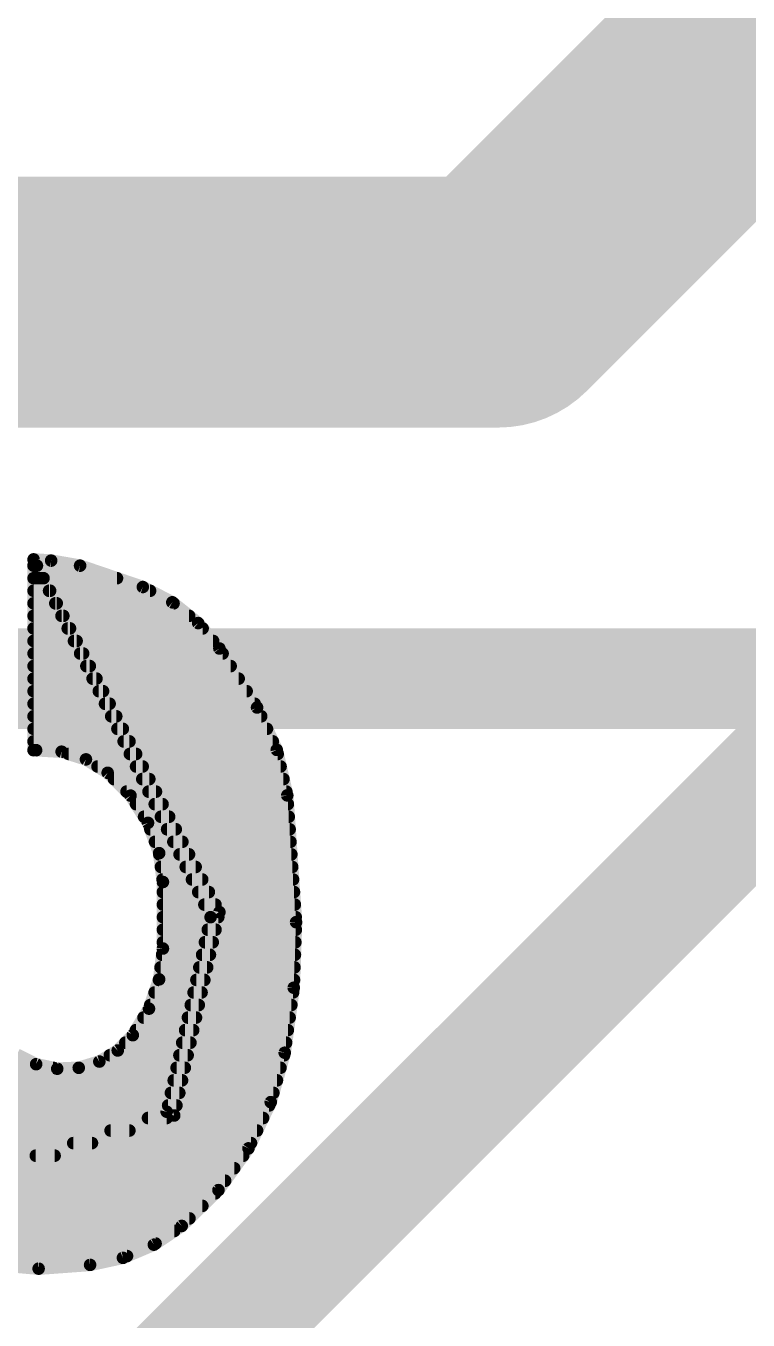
# Model space of a CAD drawing. Extents: x -20 to 87, y -17 to 53.
# Drawn here: x 8.443 to 9.903, y 20.292 to 22.911 of the extents above; entities that cross this region are included whole.
import ezdxf

# ---------------------------------------------------------------- set-up
doc = ezdxf.new("R2010")
doc.units = 0
for name, color, linetype in [('1', 12, 'CONTINUOUS'), ('21', 41, 'CONTINUOUS'), ('22', 40, 'CONTINUOUS')]:
    doc.layers.add(name, color=color, linetype=linetype)

msp = doc.modelspace()

# ---------------------------------------------------------------- linework, layer by layer
at = {"layer": '1'}
for points, const_width in [([(9.398, 22.352), (12.192, 25.146)], 0.508), ([(7.82, 19.25), (11.43, 22.86)], 0.254), ([(6.858, 22.352), (9.398, 22.352)], 0.508)]:
    msp.add_lwpolyline(points, dxfattribs=dict(at, const_width=const_width))
at = {"layer": '1', "const_width": 0.254}
for points in [[(9.398, 22.225, 1), (9.398, 22.479)], [(9.3082, 22.4418, 1), (9.4878, 22.2622)]]:
    msp.add_lwpolyline(points, format="xyb", dxfattribs=at)
at = {"layer": '21', "const_width": 0.2032}
msp.add_lwpolyline([(4.41, 21.59), (16.51, 21.59)], dxfattribs=at)
at = {"layer": '22', "const_width": 0.0254}
for points in [[(8.4582, 21.8313), (8.4938, 21.8288)], [(8.8163, 21.1074), (8.4582, 21.8313)], [(8.4582, 21.4452), (8.4582, 21.8313)], [(8.4582, 21.8313), (8.8341, 21.1176)], [(8.4938, 21.8288), (8.5522, 21.8186)], [(8.4582, 21.8186), (8.4649, 21.8186)], [(8.4645, 21.8186), (8.5522, 21.8186)], [(8.5522, 21.8186), (8.6792, 21.7754)], [(8.4582, 21.7932), (8.4783, 21.7932)], [(8.4771, 21.7932), (8.6269, 21.7932)], [(8.6792, 21.7754), (8.7387, 21.7445)], [(8.4582, 21.7678), (8.4916, 21.7678)], [(8.4896, 21.7678), (8.6938, 21.7678)], [(8.4582, 21.7424), (8.505, 21.7424)], [(8.5022, 21.7424), (8.7413, 21.7424)], [(8.7387, 21.7445), (8.7911, 21.7025)], [(8.4582, 21.717), (8.5184, 21.717)], [(8.5147, 21.717), (8.7729, 21.717)], [(8.7911, 21.7025), (8.8341, 21.651)], [(8.4582, 21.6916), (8.5318, 21.6916)], [(8.5273, 21.6916), (8.8001, 21.6916)], [(8.4582, 21.6662), (8.5452, 21.6662)], [(8.5399, 21.6662), (8.8214, 21.6662)], [(8.8341, 21.651), (8.9103, 21.5316)], [(8.4582, 21.6408), (8.5585, 21.6408)], [(8.5524, 21.6408), (8.8406, 21.6408)], [(8.4582, 21.6154), (8.5719, 21.6154)], [(8.565, 21.6154), (8.8568, 21.6154)], [(8.4582, 21.59), (8.5853, 21.59)], [(8.5776, 21.59), (8.873, 21.59)], [(8.4582, 21.5646), (8.5987, 21.5646)], [(8.4582, 21.5392), (8.612, 21.5392)], [(8.5901, 21.5646), (8.8892, 21.5646)], [(8.6027, 21.5392), (8.9054, 21.5392)], [(8.4582, 21.5138), (8.6254, 21.5138)], [(8.6153, 21.5138), (8.9186, 21.5138)], [(8.9103, 21.5316), (8.9501, 21.4459)], [(8.4582, 21.4884), (8.6388, 21.4884)], [(8.6278, 21.4884), (8.9303, 21.4884)], [(8.4582, 21.463), (8.6522, 21.463)], [(8.6404, 21.463), (8.9421, 21.463)], [(8.4633, 21.4452), (8.4582, 21.4452)], [(8.5149, 21.4422), (8.4633, 21.4452)], [(8.5641, 21.4266), (8.5149, 21.4422)], [(8.5294, 21.4376), (8.6656, 21.4376)], [(8.653, 21.4376), (8.952, 21.4376)], [(8.9501, 21.4459), (8.9713, 21.3538)], [(8.6081, 21.3995), (8.5641, 21.4266)], [(8.5875, 21.4122), (8.6789, 21.4122)], [(8.6655, 21.4122), (8.9578, 21.4122)], [(8.6544, 21.3533), (8.6081, 21.3995)], [(8.6208, 21.3868), (8.6923, 21.3868)], [(8.6781, 21.3868), (8.9637, 21.3868)], [(8.6463, 21.3614), (8.7057, 21.3614)], [(8.6907, 21.3614), (8.9695, 21.3614)], [(8.6896, 21.2982), (8.6544, 21.3533)], [(8.6654, 21.336), (8.7191, 21.336)], [(8.7032, 21.336), (8.9725, 21.336)], [(8.9713, 21.3538), (8.9891, 21.0972)], [(8.6817, 21.3106), (8.7324, 21.3106)], [(8.7158, 21.3106), (8.9743, 21.3106)], [(8.7122, 21.2369), (8.6896, 21.2982)], [(8.6944, 21.2852), (8.7458, 21.2852)], [(8.7283, 21.2852), (8.9761, 21.2852)], [(8.7038, 21.2598), (8.7592, 21.2598)], [(8.7409, 21.2598), (8.9778, 21.2598)], [(8.7198, 21.1785), (8.7122, 21.2369)], [(8.7125, 21.2344), (8.7726, 21.2344)], [(8.7535, 21.2344), (8.9796, 21.2344)], [(8.7158, 21.209), (8.786, 21.209)], [(8.766, 21.209), (8.9813, 21.209)], [(8.7191, 21.1836), (8.7993, 21.1836)], [(8.7198, 21.0439), (8.7198, 21.1785)], [(8.7786, 21.1836), (8.9831, 21.1836)], [(8.7198, 21.1582), (8.8127, 21.1582)], [(8.7912, 21.1582), (8.9849, 21.1582)], [(8.7198, 21.1328), (8.8261, 21.1328)], [(8.8037, 21.1328), (8.9866, 21.1328)], [(8.7198, 21.1074), (8.8318, 21.1074)], [(8.7274, 20.7137), (8.8163, 21.1074)], [(8.8341, 21.1176), (8.7427, 20.7061)], [(8.8163, 21.1074), (8.9884, 21.1074)], [(8.9891, 21.0972), (8.9844, 20.9646)], [(8.7198, 21.082), (8.8262, 21.082)], [(8.8106, 21.082), (8.9886, 21.082)], [(8.7122, 20.9816), (8.7198, 21.0439)], [(8.7198, 21.0566), (8.8206, 21.0566)], [(8.8048, 21.0566), (8.9877, 21.0566)], [(8.7182, 21.0312), (8.8149, 21.0312)], [(8.7991, 21.0312), (8.9868, 21.0312)], [(8.7151, 21.0058), (8.8093, 21.0058)], [(8.7934, 21.0058), (8.9859, 21.0058)], [(8.6916, 20.9222), (8.7122, 20.9816)], [(8.7118, 20.9804), (8.8036, 20.9804)], [(8.7876, 20.9804), (8.985, 20.9804)], [(8.9844, 20.9646), (8.9662, 20.8331)], [(8.703, 20.955), (8.798, 20.955)], [(8.7819, 20.955), (8.9831, 20.955)], [(8.6589, 20.8686), (8.6916, 20.9222)], [(8.6941, 20.9296), (8.7923, 20.9296)], [(8.7762, 20.9296), (8.9796, 20.9296)], [(8.6806, 20.9042), (8.7867, 20.9042)], [(8.7704, 20.9042), (8.9761, 20.9042)], [(8.6284, 20.8377), (8.6589, 20.8686)], [(8.6651, 20.8788), (8.7811, 20.8788)], [(8.7647, 20.8788), (8.9725, 20.8788)], [(8.5912, 20.8152), (8.6284, 20.8377)], [(8.6439, 20.8534), (8.7754, 20.8534)], [(8.7589, 20.8534), (8.969, 20.8534)], [(8.9662, 20.8331), (8.938, 20.7331)], [(8.4244, 20.8294), (8.4634, 20.8099)], [(8.4634, 20.8099), (8.506, 20.8008)], [(8.5496, 20.8026), (8.5912, 20.8152)], [(8.6124, 20.828), (8.7698, 20.828)], [(8.7532, 20.828), (8.9648, 20.828)], [(8.2636, 20.8026), (8.4974, 20.8026)], [(8.506, 20.8008), (8.5496, 20.8026)], [(8.5496, 20.8026), (8.7641, 20.8026)], [(8.7475, 20.8026), (8.9576, 20.8026)], [(8.2784, 20.7772), (8.7585, 20.7772)], [(8.7417, 20.7772), (8.9504, 20.7772)], [(8.2932, 20.7518), (8.7529, 20.7518)], [(8.736, 20.7518), (8.9432, 20.7518)], [(8.938, 20.7331), (8.8928, 20.6396)], [(8.3079, 20.7264), (8.7472, 20.7264)], [(8.4023, 20.6045), (8.7274, 20.7137)], [(8.7427, 20.7061), (8.4099, 20.5943)], [(8.7303, 20.7264), (8.9347, 20.7264)], [(8.3227, 20.701), (8.7275, 20.701)], [(8.3375, 20.6756), (8.6519, 20.6756)], [(8.614, 20.6756), (8.9102, 20.6756)], [(8.6896, 20.701), (8.9225, 20.701)], [(8.3522, 20.6502), (8.5763, 20.6502)], [(8.5384, 20.6502), (8.898, 20.6502)], [(8.367, 20.6248), (8.5007, 20.6248)], [(8.4627, 20.6248), (8.8822, 20.6248)], [(8.8928, 20.6396), (8.8322, 20.5552)], [(8.1181, 20.5994), (8.864, 20.5994)], [(8.1318, 20.574), (8.8457, 20.574)], [(8.149, 20.5486), (8.8255, 20.5486)], [(8.8322, 20.5552), (8.7579, 20.4826)], [(8.1677, 20.5232), (8.7995, 20.5232)], [(8.1864, 20.4978), (8.7735, 20.4978)], [(8.2131, 20.4724), (8.7427, 20.4724)], [(8.7579, 20.4826), (8.7015, 20.4447)], [(8.2502, 20.447), (8.705, 20.447)], [(8.7015, 20.4447), (8.6389, 20.4181)], [(8.3155, 20.4216), (8.6472, 20.4216)], [(8.6389, 20.4181), (8.5725, 20.4038)], [(8.4684, 20.3962), (8.3629, 20.4056)], [(8.5725, 20.4038), (8.4684, 20.3962)]]:
    msp.add_lwpolyline(points, dxfattribs=at)
at = {"layer": '22', "const_width": 0.0127}
for points in [[(8.4586, 21.8376, 1), (8.4578, 21.825)], [(8.4639, 21.8341, 1), (8.4525, 21.8285)], [(8.4638, 21.8343, 1), (8.4526, 21.8283)], [(8.4645, 21.8313, 1), (8.4519, 21.8313)], [(8.4949, 21.8351, 1), (8.4927, 21.8225)], [(8.4934, 21.8225, 1), (8.4942, 21.8351)], [(8.4582, 21.825, 1), (8.4582, 21.8122)], [(8.4645, 21.825, 1), (8.4645, 21.8122)], [(8.4649, 21.8122, 1), (8.4649, 21.825)], [(8.5542, 21.8246, 1), (8.5502, 21.8126)], [(8.5511, 21.8123, 1), (8.5533, 21.8249)], [(8.5522, 21.8122, 1), (8.5522, 21.825)], [(8.4582, 21.7996, 1), (8.4582, 21.7869)], [(8.4771, 21.7996, 1), (8.4771, 21.7869)], [(8.4783, 21.7869, 1), (8.4783, 21.7996)], [(8.6269, 21.7869, 1), (8.6269, 21.7996)], [(8.6821, 21.781, 1), (8.6763, 21.7698)], [(8.6772, 21.7694, 1), (8.6812, 21.7814)], [(8.4582, 21.7742, 1), (8.4582, 21.7614)], [(8.4896, 21.7742, 1), (8.4896, 21.7614)], [(8.4916, 21.7614, 1), (8.4916, 21.7742)], [(8.6938, 21.7614, 1), (8.6938, 21.7742)], [(8.4582, 21.7488, 1), (8.4582, 21.736)], [(8.5022, 21.7488, 1), (8.5022, 21.736)], [(8.505, 21.736, 1), (8.505, 21.7488)], [(8.7427, 21.7494, 1), (8.7348, 21.7395)], [(8.7358, 21.7388, 1), (8.7417, 21.7501)], [(8.7413, 21.736, 1), (8.7413, 21.7488)], [(8.4582, 21.7234, 1), (8.4582, 21.7107)], [(8.5147, 21.7234, 1), (8.5147, 21.7107)], [(8.5184, 21.7107, 1), (8.5184, 21.7234)], [(8.7729, 21.7107, 1), (8.7729, 21.7234)], [(8.7959, 21.7065, 1), (8.7862, 21.6984)], [(8.7871, 21.6975, 1), (8.795, 21.7074)], [(8.4582, 21.698, 1), (8.4582, 21.6852)], [(8.5273, 21.698, 1), (8.5273, 21.6852)], [(8.5318, 21.6852, 1), (8.5318, 21.698)], [(8.8001, 21.6852, 1), (8.8001, 21.698)], [(8.4582, 21.6726, 1), (8.4582, 21.6598)], [(8.5399, 21.6726, 1), (8.5399, 21.6598)], [(8.5452, 21.6598, 1), (8.5452, 21.6726)], [(8.8214, 21.6598, 1), (8.8214, 21.6726)], [(8.8395, 21.6544, 1), (8.8287, 21.6476)], [(8.8292, 21.6469, 1), (8.839, 21.6551)], [(8.4582, 21.6472, 1), (8.4582, 21.6345)], [(8.5524, 21.6472, 1), (8.5524, 21.6345)], [(8.5585, 21.6345, 1), (8.5585, 21.6472)], [(8.8406, 21.6345, 1), (8.8406, 21.6472)], [(8.4582, 21.6218, 1), (8.4582, 21.609)], [(8.565, 21.6218, 1), (8.565, 21.609)], [(8.5719, 21.609, 1), (8.5719, 21.6218)], [(8.8568, 21.609, 1), (8.8568, 21.6218)], [(8.4582, 21.5964, 1), (8.4582, 21.5836)], [(8.5776, 21.5964, 1), (8.5776, 21.5836)], [(8.5853, 21.5836, 1), (8.5853, 21.5964)], [(8.873, 21.5836, 1), (8.873, 21.5964)], [(8.4582, 21.571, 1), (8.4582, 21.5583)], [(8.4582, 21.5456, 1), (8.4582, 21.5328)], [(8.5901, 21.571, 1), (8.5901, 21.5583)], [(8.6027, 21.5456, 1), (8.6027, 21.5328)], [(8.5987, 21.5583, 1), (8.5987, 21.571)], [(8.612, 21.5328, 1), (8.612, 21.5456)], [(8.8892, 21.5583, 1), (8.8892, 21.571)], [(8.9054, 21.5328, 1), (8.9054, 21.5456)], [(8.4582, 21.5202, 1), (8.4582, 21.5074)], [(8.6153, 21.5202, 1), (8.6153, 21.5074)], [(8.6254, 21.5074, 1), (8.6254, 21.5202)], [(8.9161, 21.5343, 1), (8.9045, 21.5289)], [(8.9049, 21.5282, 1), (8.9157, 21.535)], [(8.9186, 21.5074, 1), (8.9186, 21.5202)], [(8.4582, 21.4948, 1), (8.4582, 21.4821)], [(8.6278, 21.4948, 1), (8.6278, 21.4821)], [(8.6388, 21.4821, 1), (8.6388, 21.4948)], [(8.9303, 21.4821, 1), (8.9303, 21.4948)], [(8.4582, 21.4694, 1), (8.4582, 21.4566)], [(8.6404, 21.4694, 1), (8.6404, 21.4566)], [(8.6522, 21.4566, 1), (8.6522, 21.4694)], [(8.9421, 21.4566, 1), (8.9421, 21.4694)], [(8.4582, 21.4516, 1), (8.4582, 21.4388)], [(8.4519, 21.4452, 1), (8.4645, 21.4452)], [(8.4637, 21.4515, 1), (8.4629, 21.4389)], [(8.4633, 21.4388, 1), (8.4633, 21.4516)], [(8.5168, 21.4482, 1), (8.513, 21.4361)], [(8.5145, 21.4358, 1), (8.5152, 21.4485)], [(8.5294, 21.444, 1), (8.5294, 21.4312)], [(8.653, 21.444, 1), (8.653, 21.4312)], [(8.6656, 21.4312, 1), (8.6656, 21.444)], [(8.9563, 21.4473, 1), (8.9439, 21.4445)], [(8.9443, 21.4432, 1), (8.9558, 21.4486)], [(8.952, 21.4312, 1), (8.952, 21.444)], [(8.5675, 21.432, 1), (8.5608, 21.4212)], [(8.5622, 21.4206, 1), (8.566, 21.4327)], [(8.5875, 21.4186, 1), (8.5875, 21.4059)], [(8.6655, 21.4186, 1), (8.6655, 21.4059)], [(8.6789, 21.4059, 1), (8.6789, 21.4186)], [(8.9578, 21.4059, 1), (8.9578, 21.4186)], [(8.6126, 21.404, 1), (8.6036, 21.395)], [(8.6048, 21.3941, 1), (8.6114, 21.4049)], [(8.6208, 21.3932, 1), (8.6208, 21.3804)], [(8.6781, 21.3932, 1), (8.6781, 21.3804)], [(8.6923, 21.3804, 1), (8.6923, 21.3932)], [(8.9637, 21.3804, 1), (8.9637, 21.3932)], [(8.6463, 21.3678, 1), (8.6463, 21.355)], [(8.6907, 21.3678, 1), (8.6907, 21.355)], [(8.7057, 21.355, 1), (8.7057, 21.3678)], [(8.9695, 21.355, 1), (8.9695, 21.3678)], [(8.6597, 21.3567, 1), (8.649, 21.3499)], [(8.6499, 21.3488, 1), (8.6588, 21.3578)], [(8.6654, 21.3424, 1), (8.6654, 21.3297)], [(8.7032, 21.3424, 1), (8.7032, 21.3297)], [(8.7191, 21.3297, 1), (8.7191, 21.3424)], [(8.9776, 21.3542, 1), (8.965, 21.3534)], [(8.9651, 21.3524, 1), (8.9775, 21.3552)], [(8.9725, 21.3297, 1), (8.9725, 21.3424)], [(8.6817, 21.317, 1), (8.6817, 21.3042)], [(8.7158, 21.317, 1), (8.7158, 21.3042)], [(8.7324, 21.3042, 1), (8.7324, 21.317)], [(8.9743, 21.3042, 1), (8.9743, 21.317)], [(8.6956, 21.3004, 1), (8.6837, 21.2961)], [(8.6843, 21.2948, 1), (8.695, 21.3017)], [(8.6944, 21.2916, 1), (8.6944, 21.2788)], [(8.7283, 21.2916, 1), (8.7283, 21.2788)], [(8.7458, 21.2788, 1), (8.7458, 21.2916)], [(8.9761, 21.2788, 1), (8.9761, 21.2916)], [(8.7038, 21.2662, 1), (8.7038, 21.2535)], [(8.7409, 21.2662, 1), (8.7409, 21.2535)], [(8.7592, 21.2535, 1), (8.7592, 21.2662)], [(8.9778, 21.2535, 1), (8.9778, 21.2662)], [(8.7185, 21.2377, 1), (8.7059, 21.2361)], [(8.7125, 21.2408, 1), (8.7125, 21.228)], [(8.7062, 21.2347, 1), (8.7182, 21.2391)], [(8.7535, 21.2408, 1), (8.7535, 21.228)], [(8.7726, 21.228, 1), (8.7726, 21.2408)], [(8.9796, 21.228, 1), (8.9796, 21.2408)], [(8.7158, 21.2154, 1), (8.7158, 21.2026)], [(8.766, 21.2154, 1), (8.766, 21.2026)], [(8.786, 21.2026, 1), (8.786, 21.2154)], [(8.9813, 21.2026, 1), (8.9813, 21.2154)], [(8.7191, 21.19, 1), (8.7191, 21.1773)], [(8.7135, 21.1777, 1), (8.7261, 21.1793)], [(8.7262, 21.1785, 1), (8.7135, 21.1785)], [(8.7786, 21.19, 1), (8.7786, 21.1773)], [(8.7993, 21.1773, 1), (8.7993, 21.19)], [(8.9831, 21.1773, 1), (8.9831, 21.19)], [(8.7198, 21.1646, 1), (8.7198, 21.1518)], [(8.7912, 21.1646, 1), (8.7912, 21.1518)], [(8.8127, 21.1518, 1), (8.8127, 21.1646)], [(8.9849, 21.1518, 1), (8.9849, 21.1646)], [(8.7198, 21.1392, 1), (8.7198, 21.1264)], [(8.8037, 21.1392, 1), (8.8037, 21.1264)], [(8.8261, 21.1264, 1), (8.8261, 21.1392)], [(8.9866, 21.1264, 1), (8.9866, 21.1392)], [(8.7198, 21.1138, 1), (8.7198, 21.1011)], [(8.8163, 21.1138, 1), (8.8163, 21.1011)], [(8.8225, 21.106, 1), (8.8101, 21.1088)], [(8.8106, 21.1046, 1), (8.822, 21.1102)], [(8.8403, 21.1162, 1), (8.8279, 21.119)], [(8.8285, 21.1146, 1), (8.8397, 21.1206)], [(8.8318, 21.1011, 1), (8.8318, 21.1138)], [(8.9954, 21.097, 1), (8.9828, 21.0974)], [(8.9884, 21.1011, 1), (8.9884, 21.1138)], [(8.7198, 21.0884, 1), (8.7198, 21.0756)], [(8.8106, 21.0884, 1), (8.8106, 21.0756)], [(8.8262, 21.0756, 1), (8.8262, 21.0884)], [(8.9828, 21.0968, 1), (8.9954, 21.0976)], [(8.9886, 21.0756, 1), (8.9886, 21.0884)], [(8.7198, 21.063, 1), (8.7198, 21.0502)], [(8.7261, 21.0431, 1), (8.7135, 21.0447)], [(8.8048, 21.063, 1), (8.8048, 21.0502)], [(8.8206, 21.0502, 1), (8.8206, 21.063)], [(8.9877, 21.0502, 1), (8.9877, 21.063)], [(8.7182, 21.0376, 1), (8.7182, 21.0249)], [(8.7135, 21.0439, 1), (8.7262, 21.0439)], [(8.7991, 21.0376, 1), (8.7991, 21.0249)], [(8.8149, 21.0249, 1), (8.8149, 21.0376)], [(8.9868, 21.0249, 1), (8.9868, 21.0376)], [(8.7151, 21.0122, 1), (8.7151, 20.9994)], [(8.7934, 21.0122, 1), (8.7934, 20.9994)], [(8.8093, 20.9994, 1), (8.8093, 21.0122)], [(8.9859, 20.9994, 1), (8.9859, 21.0122)], [(8.7118, 20.9868, 1), (8.7118, 20.974)], [(8.7059, 20.9823, 1), (8.7185, 20.9808)], [(8.7182, 20.9795, 1), (8.7062, 20.9836)], [(8.7876, 20.9868, 1), (8.7876, 20.974)], [(8.8036, 20.974, 1), (8.8036, 20.9868)], [(8.9907, 20.9637, 1), (8.9781, 20.9654)], [(8.985, 20.974, 1), (8.985, 20.9868)], [(8.703, 20.9614, 1), (8.703, 20.9487)], [(8.7819, 20.9614, 1), (8.7819, 20.9487)], [(8.798, 20.9487, 1), (8.798, 20.9614)], [(8.9781, 20.9648, 1), (8.9908, 20.9643)], [(8.9831, 20.9487, 1), (8.9831, 20.9614)], [(8.6856, 20.9243, 1), (8.6976, 20.9202)], [(8.697, 20.9189, 1), (8.6861, 20.9255)], [(8.6941, 20.936, 1), (8.6941, 20.9232)], [(8.7762, 20.936, 1), (8.7762, 20.9232)], [(8.7923, 20.9232, 1), (8.7923, 20.936)], [(8.9796, 20.9232, 1), (8.9796, 20.936)], [(8.6806, 20.9106, 1), (8.6806, 20.8978)], [(8.7704, 20.9106, 1), (8.7704, 20.8978)], [(8.7867, 20.8978, 1), (8.7867, 20.9106)], [(8.9761, 20.8978, 1), (8.9761, 20.9106)], [(8.6535, 20.8719, 1), (8.6643, 20.8653)], [(8.6634, 20.8641, 1), (8.6544, 20.8731)], [(8.6651, 20.8852, 1), (8.6651, 20.8725)], [(8.7647, 20.8852, 1), (8.7647, 20.8725)], [(8.7811, 20.8725, 1), (8.7811, 20.8852)], [(8.9725, 20.8725, 1), (8.9725, 20.8852)], [(8.6239, 20.8421, 1), (8.6329, 20.8332)], [(8.6317, 20.8322, 1), (8.6251, 20.8431)], [(8.6439, 20.8598, 1), (8.6439, 20.847)], [(8.7589, 20.8598, 1), (8.7589, 20.847)], [(8.7754, 20.847, 1), (8.7754, 20.8598)], [(8.9723, 20.8314, 1), (8.9601, 20.8348)], [(8.969, 20.847, 1), (8.969, 20.8598)], [(8.4647, 20.8161, 1), (8.462, 20.8037)], [(8.4605, 20.8042, 1), (8.4662, 20.8156)], [(8.5879, 20.8206, 1), (8.5945, 20.8098)], [(8.593, 20.8091, 1), (8.5893, 20.8213)], [(8.6124, 20.8344, 1), (8.6124, 20.8216)], [(8.7532, 20.8344, 1), (8.7532, 20.8216)], [(8.7698, 20.8216, 1), (8.7698, 20.8344)], [(8.9599, 20.834, 1), (8.9725, 20.8322)], [(8.9648, 20.8216, 1), (8.9648, 20.8344)], [(8.4974, 20.7963, 1), (8.4974, 20.809)], [(8.5058, 20.8071, 1), (8.5063, 20.7944)], [(8.5047, 20.7945, 1), (8.5073, 20.807)], [(8.5496, 20.809, 1), (8.5496, 20.7963)], [(8.5478, 20.8087, 1), (8.5514, 20.7965)], [(8.5499, 20.7963, 1), (8.5493, 20.8089)], [(8.7475, 20.809, 1), (8.7475, 20.7963)], [(8.7641, 20.7963, 1), (8.7641, 20.809)], [(8.9576, 20.7963, 1), (8.9576, 20.809)], [(8.7417, 20.7836, 1), (8.7417, 20.7708)], [(8.7585, 20.7708, 1), (8.7585, 20.7836)], [(8.9504, 20.7708, 1), (8.9504, 20.7836)], [(8.736, 20.7582, 1), (8.736, 20.7454)], [(8.7529, 20.7454, 1), (8.7529, 20.7582)], [(8.9318, 20.7349, 1), (8.9441, 20.7314)], [(8.9437, 20.7304, 1), (8.9322, 20.7359)], [(8.9432, 20.7454, 1), (8.9432, 20.7582)], [(8.7212, 20.7151, 1), (8.7336, 20.7123)], [(8.7303, 20.7328, 1), (8.7303, 20.7201)], [(8.7294, 20.7077, 1), (8.7254, 20.7197)], [(8.7365, 20.7075, 1), (8.7489, 20.7047)], [(8.7447, 20.7001, 1), (8.7407, 20.7121)], [(8.7472, 20.7201, 1), (8.7472, 20.7328)], [(8.9347, 20.7201, 1), (8.9347, 20.7328)], [(8.614, 20.682, 1), (8.614, 20.6692)], [(8.6519, 20.6692, 1), (8.6519, 20.682)], [(8.6896, 20.7074, 1), (8.6896, 20.6946)], [(8.7275, 20.6946, 1), (8.7275, 20.7074)], [(8.9102, 20.6692, 1), (8.9102, 20.682)], [(8.9225, 20.6946, 1), (8.9225, 20.7074)], [(8.5384, 20.6566, 1), (8.5384, 20.6439)], [(8.5763, 20.6439, 1), (8.5763, 20.6566)], [(8.898, 20.6439, 1), (8.898, 20.6566)], [(8.4627, 20.6312, 1), (8.4627, 20.6184)], [(8.5007, 20.6184, 1), (8.5007, 20.6312)], [(8.8822, 20.6184, 1), (8.8822, 20.6312)], [(8.8871, 20.6423, 1), (8.8986, 20.6368)], [(8.898, 20.6359, 1), (8.8877, 20.6433)], [(8.864, 20.593, 1), (8.864, 20.6058)], [(8.8457, 20.5677, 1), (8.8457, 20.5804)], [(8.8255, 20.5422, 1), (8.8255, 20.555)], [(8.827, 20.5589, 1), (8.8374, 20.5515)], [(8.8366, 20.5507, 1), (8.8278, 20.5597)], [(8.7995, 20.5168, 1), (8.7995, 20.5296)], [(8.7735, 20.4915, 1), (8.7735, 20.5042)], [(8.7427, 20.466, 1), (8.7427, 20.4788)], [(8.7535, 20.4871, 1), (8.7623, 20.4781)], [(8.7614, 20.4773, 1), (8.7544, 20.4879)], [(8.698, 20.4499, 1), (8.705, 20.4394)], [(8.704, 20.4388, 1), (8.699, 20.4505)], [(8.705, 20.4407, 1), (8.705, 20.4534)], [(8.6365, 20.4239, 1), (8.6414, 20.4122)], [(8.6403, 20.4119, 1), (8.6376, 20.4243)], [(8.6472, 20.4153, 1), (8.6472, 20.428)], [(8.4679, 20.4025, 1), (8.4689, 20.3899)], [(8.4678, 20.3899, 1), (8.469, 20.4025)], [(8.5712, 20.41, 1), (8.5738, 20.3976)], [(8.573, 20.3975, 1), (8.572, 20.4101)]]:
    msp.add_lwpolyline(points, format="xyb", dxfattribs=at)

doc.saveas('drawing.dxf')
